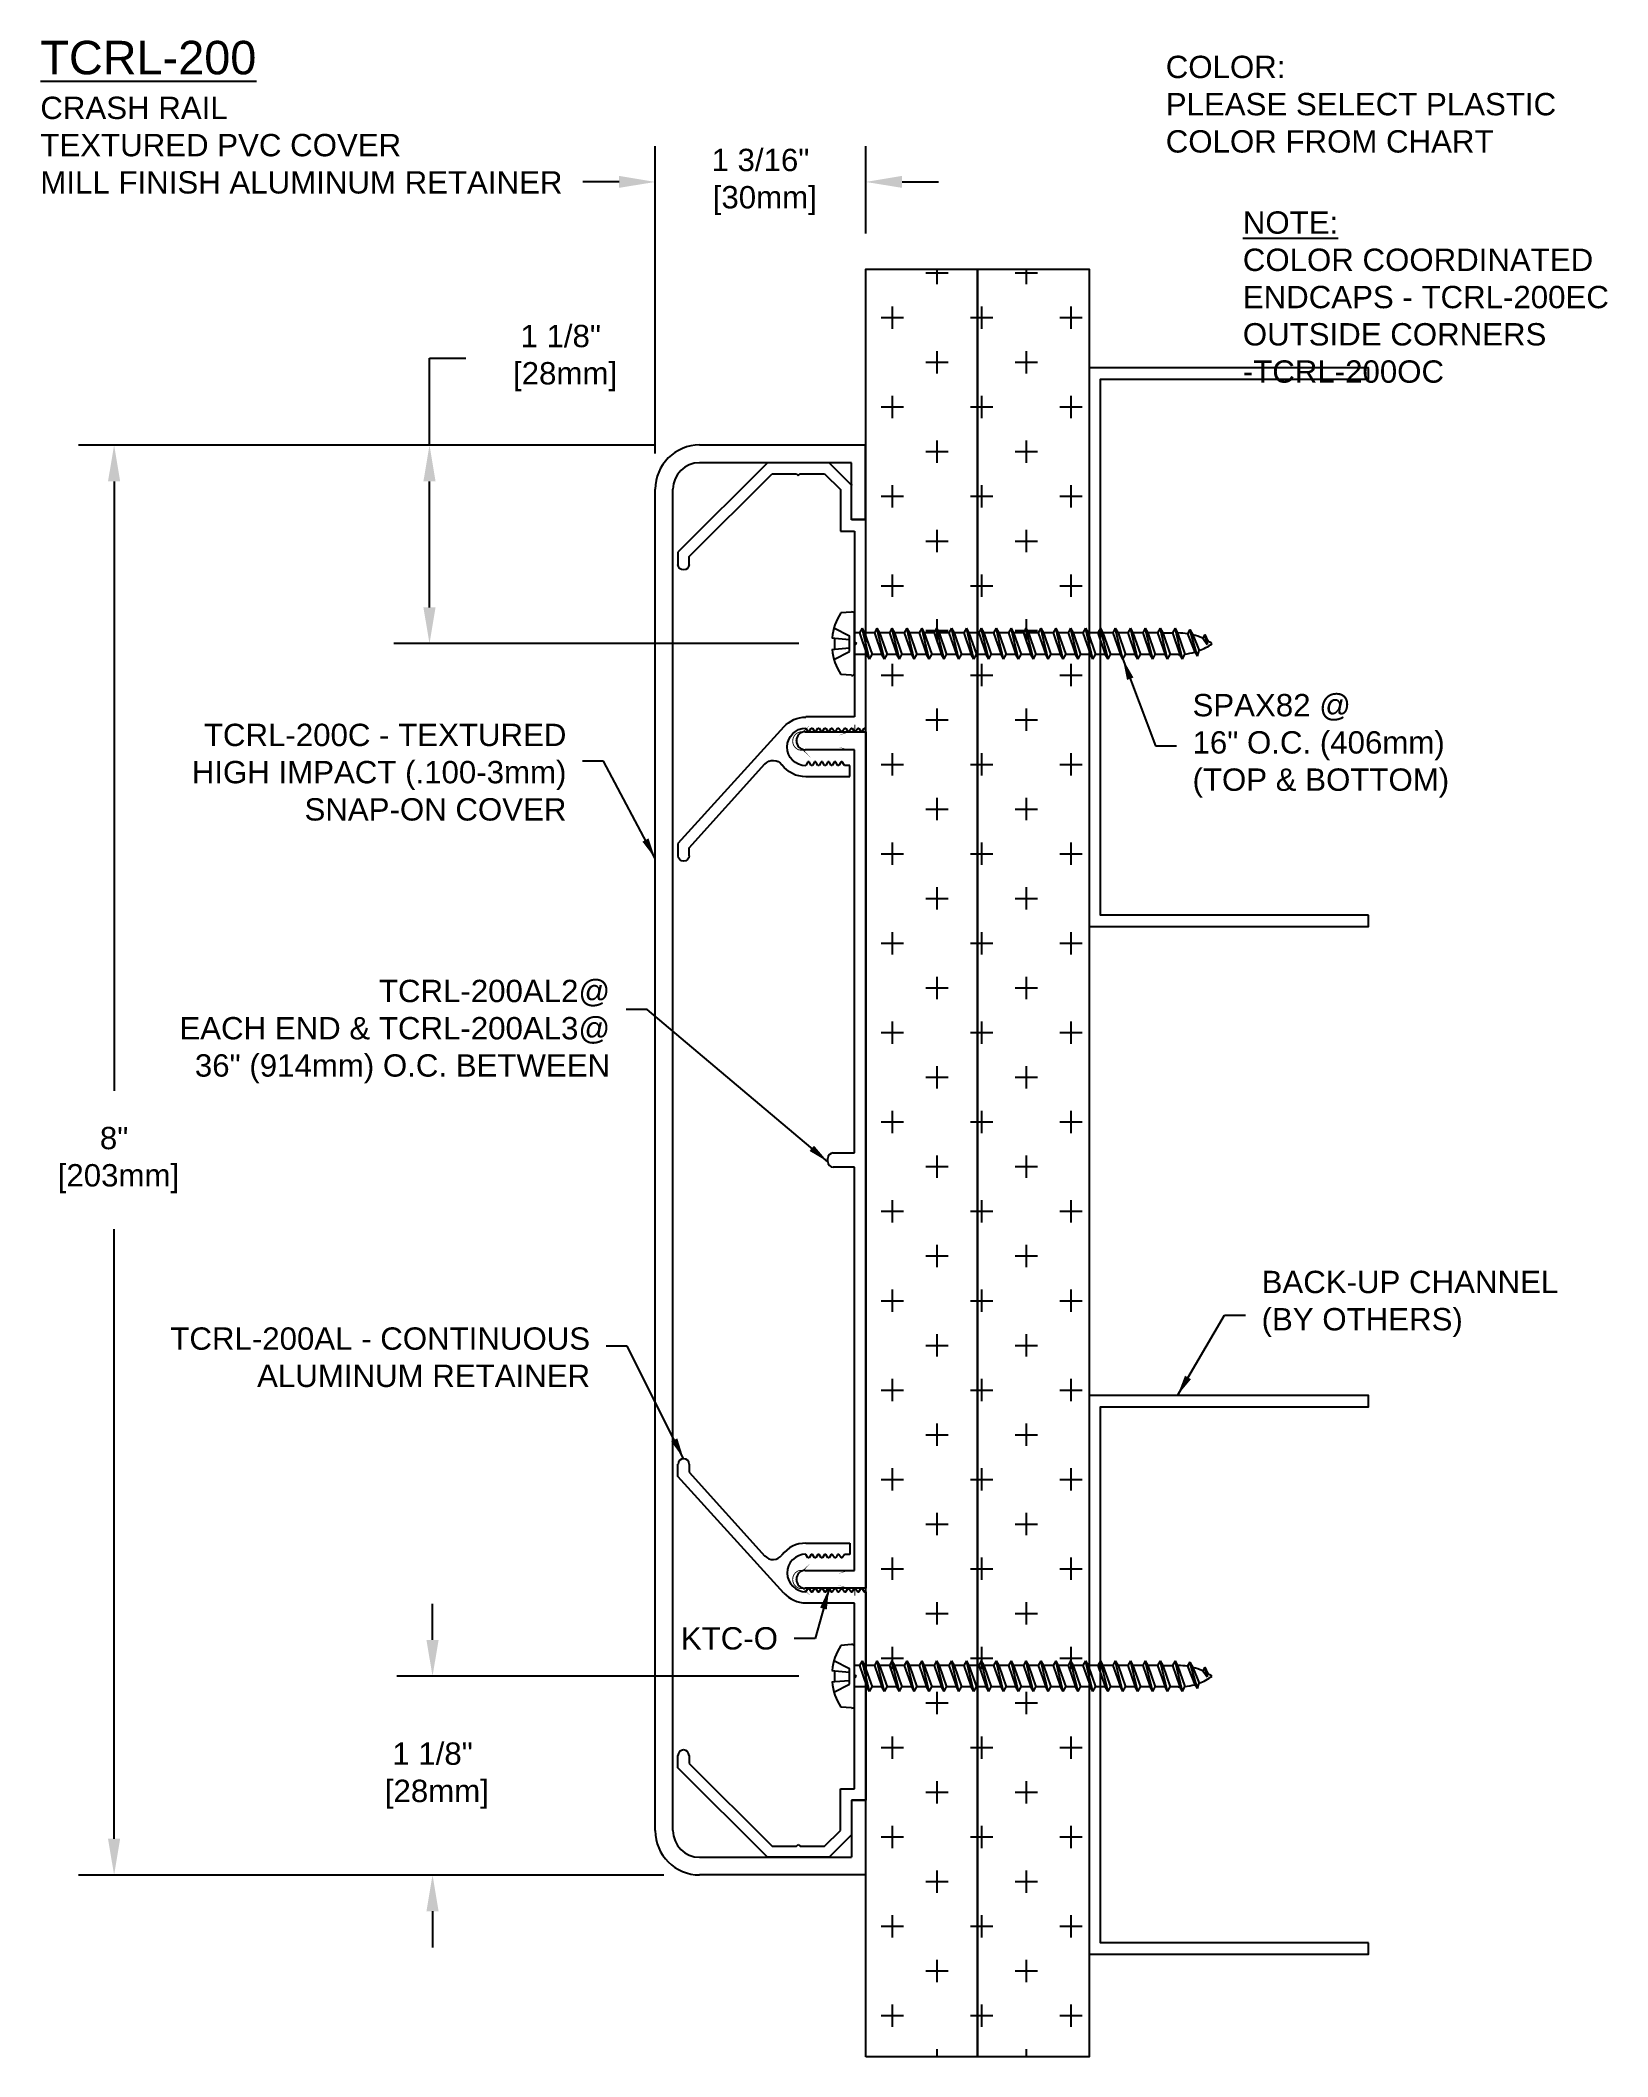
# Model space of a CAD drawing. Header units: inches. Extents: x 3 to 11.8, y 0 to 11.3.
import ezdxf

# ---------------------------------------------------------------- set-up
doc = ezdxf.new("R2010")
doc.units = ezdxf.units.IN
doc.header["$MEASUREMENT"] = 0
for name, color, linetype in [('Anchors', 4, 'Continuous'), ('Conditions', 1, 'Continuous'), ('Dimensions', 3, 'Continuous'), ('Metals', 7, 'Continuous'), ('Plastics', 31, 'Continuous'), ('Text', 2, 'Continuous')]:
    doc.layers.add(name, color=color, linetype=linetype)
doc.styles.add('Arial', font='arial.ttf', dxfattribs={"height": 0.125})
doc.dimstyles.new('Arial', dxfattribs={"dimtxt": 0.2, "dimasz": 0.203125, "dimexe": 0.2, "dimexo": 0.2, "dimgap": 0.203125, "dimtad": 0, "dimtih": 1, "dimtoh": 1, "dimdec": 4, "dimrnd": 0.0625, "dimzin": 0, "dimdsep": 46, "dimlunit": 4, "dimtxsty": 'Arial', "dimcen": 0.09, "dimadec": 0, "dimazin": 0, "dimtfac": 1, "dimtdec": 4, "dimtofl": 0, "dimtmove": 0, "dimatfit": 3, "dimfxl": 1, "dimfrac": 2, "dimtolj": 1, "dimtzin": 0, "dimarcsym": 0})
doc.dimstyles.get("Standard").update_dxf_attribs({"dimtxt": 0.1175, "dimasz": 0.1175, "dimexe": 0.1175, "dimexo": 0.125, "dimgap": 0.09, "dimtad": 0, "dimtih": 1, "dimtoh": 1, "dimdec": 4, "dimrnd": 0.0625, "dimzin": 0, "dimdsep": 46, "dimlunit": 4, "dimtxsty": 'Arial', "dimcen": 0.09, "dimadec": 0, "dimazin": 0, "dimtfac": 1, "dimtdec": 4, "dimtofl": 0, "dimtmove": 0, "dimatfit": 3, "dimfxl": 1, "dimfrac": 2, "dimtolj": 1, "dimtzin": 0, "dimarcsym": 0})

# ---------------------------------------------------------------- blocks, each defined once
blk = doc.blocks.new('Vbr405a')
for p, q in [((-2.396, 0), (-2.396, 0.3385)), ((-2.3465, 0.388), (-2.3455, 0.388)), ((-2.296, 0.3385), (-2.296, 0.062)), ((2.296, 0.062), (2.296, 0.3385)), ((2.3455, 0.388), (2.3465, 0.388)), ((2.396, 0.3385), (2.396, 0)), ((-0.04, 0.062), (-0.04, 0.182)), ((-0.01, 0.212), (0.01, 0.212)), ((0.04, 0.182), (0.04, 0.062)), ((2.396, 0), (-2.396, 0)), ((-2.296, 0.062), (-0.04, 0.062)), ((0.04, 0.062), (2.296, 0.062))]:
    blk.add_line(p, q)
for centre, radius, start, end in [((-2.3465, 0.3385), 0.0495, 90, 180), ((-2.3455, 0.3385), 0.0495, 360, 90), ((2.3455, 0.3385), 0.0495, 90, 180), ((2.3465, 0.3385), 0.0495, 0, 90), ((-0.01, 0.182), 0.03, 90, 180), ((0.01, 0.182), 0.03, 0, 90)]:
    blk.add_arc(centre, radius, start, end)
blk = doc.blocks.new('A$CB5')
at = {"const_width": 0.005}
for points in [[(0.041, 0.313, -0.804927), (0.143, 0.307, 0.586365)], [(0.041, 0.313), (0.041, 0.014, -0.414214), (0.031, 0.004), (0.003, 0.004)], [(0.143, 0.307), (0.141, 0.013, 0.4154), (0.151, 0.003), (0.183, 0.003)]]:
    blk.add_lwpolyline(points, format="xyb", dxfattribs=at)
for points in [[(0, 0.252, 0, 0.005, 0), (0.04, 0.291, 0.005, 0.005, 0)], [(0.183, 0.252, 0, 0.005, 0), (0.142, 0.294, 0.005, 0.005, 0)], [(0.06, 0.097, 0, 0.005, 0), (0.041, 0.041, 0.005, 0.005, 0)], [(0.122, 0.097, 0, 0.005, 0), (0.142, 0.041, 0.005, 0.005, 0)]]:
    blk.add_lwpolyline(points, format="xyseb")
blk = doc.blocks.new('tclip')
blk.add_blockref('A$CB5', (3.433, 2.823))
blk = doc.blocks.new('vbr401a')
for p, q in [((-0.902, 0.55), (-0.402, 1.05)), ((-0.402, 1.05), (-0.333, 1.05)), ((0.575, 0.459), (1.228, 1.05)), ((1.228, 1.05), (1.297, 1.05)), ((-0.377, 0.988), (-0.84, 0.524)), ((-0.333, 0.988), (-0.377, 0.988)), ((1.252, 0.988), (0.783, 0.564)), ((1.297, 0.988), (1.252, 0.988)), ((-0.902, 0.205), (-0.902, 0.55)), ((-0.84, 0.524), (-0.84, 0.387)), ((-0.84, 0.387), (-0.83, 0.378)), ((-0.83, 0.378), (-0.84, 0.367)), ((-0.84, 0.367), (-0.84, 0.231)), ((0.688, 0.44), (0.687, 0.44)), ((-0.84, 0.231), (-0.752, 0.142)), ((0.52, 0.062), (0.52, 0.335)), ((0.582, 0.335), (0.582, 0.335)), ((0.582, 0.335), (0.602, 0.323)), ((0.602, 0.316), (0.582, 0.305)), ((0.582, 0.305), (0.582, 0.298)), ((0.582, 0.298), (0.602, 0.286)), ((0.602, 0.279), (0.582, 0.268)), ((0.582, 0.268), (0.582, 0.261)), ((0.582, 0.261), (0.602, 0.249)), ((0.602, 0.242), (0.582, 0.231)), ((0.582, 0.231), (0.582, 0.224)), ((0.602, 0.323), (0.602, 0.316)), ((0.602, 0.286), (0.602, 0.279)), ((0.602, 0.249), (0.602, 0.242)), ((0.772, 0.323), (0.792, 0.335)), ((0.772, 0.316), (0.772, 0.323)), ((0.792, 0.305), (0.772, 0.316)), ((0.772, 0.286), (0.792, 0.298)), ((0.772, 0.279), (0.772, 0.286)), ((0.792, 0.268), (0.772, 0.279)), ((0.772, 0.249), (0.792, 0.261)), ((0.772, 0.242), (0.772, 0.249)), ((0.792, 0.231), (0.772, 0.242)), ((0.792, 0.335), (0.792, 0.335)), ((0.792, 0.298), (0.792, 0.305)), ((0.792, 0.261), (0.792, 0.268)), ((0.792, 0.224), (0.792, 0.231)), ((0.854, 0.335), (0.854, 0.089)), ((-0.777, 0.08), (-0.902, 0.205)), ((-0.752, 0.142), (-0.52, 0.142)), ((-0.52, 0.142), (-0.52, 0.062)), ((0.582, 0.224), (0.602, 0.212)), ((0.602, 0.205), (0.582, 0.194)), ((0.582, 0.194), (0.582, 0.187)), ((0.582, 0.187), (0.602, 0.175)), ((0.602, 0.168), (0.582, 0.157)), ((0.582, 0.157), (0.582, 0.15)), ((0.582, 0.15), (0.602, 0.138)), ((0.602, 0.131), (0.582, 0.119)), ((0.582, 0.119), (0.582, 0.112)), ((0.602, 0.212), (0.602, 0.205)), ((0.602, 0.175), (0.602, 0.168)), ((0.602, 0.138), (0.602, 0.131)), ((0.772, 0.212), (0.792, 0.224)), ((0.772, 0.205), (0.772, 0.212)), ((0.792, 0.194), (0.772, 0.205)), ((0.772, 0.175), (0.792, 0.187)), ((0.772, 0.168), (0.772, 0.175)), ((0.792, 0.157), (0.772, 0.168)), ((0.772, 0.138), (0.792, 0.15)), ((0.772, 0.131), (0.772, 0.138)), ((0.792, 0.119), (0.772, 0.131)), ((0.792, 0.187), (0.792, 0.194)), ((0.792, 0.15), (0.792, 0.157)), ((0.792, 0.089), (0.792, 0.119)), ((-0.582, 0.08), (-0.777, 0.08)), ((-0.582, 0), (-0.582, 0.08)), ((0.582, 0), (-0.582, 0)), ((-0.52, 0.062), (0.1, 0.062)), ((0.1, 0.062), (0.11, 0.052)), ((0.11, 0.052), (0.12, 0.062)), ((0.12, 0.062), (0.52, 0.062)), ((0.582, 0.112), (0.602, 0.101)), ((0.602, 0.094), (0.582, 0.082)), ((0.582, 0.082), (0.582, 0.075)), ((0.582, 0.075), (0.602, 0.064)), ((0.602, 0.057), (0.582, 0.045)), ((0.582, 0.045), (0.582, 0.038)), ((0.582, 0.038), (0.602, 0.027)), ((0.602, 0.02), (0.582, 0.008)), ((0.582, 0.008), (0.582, 0)), ((0.602, 0.101), (0.602, 0.094)), ((0.602, 0.064), (0.602, 0.057)), ((0.602, 0.027), (0.602, 0.02)), ((0.854, 0.089), (0.792, 0.089))]:
    blk.add_line(p, q)
for centre, radius, start, end in [((-0.333, 1.019), 0.031, 0, 90), ((-0.333, 1.019), 0.031, 270, 360), ((1.297, 1.019), 0.0305, 0, 90), ((1.297, 1.018), 0.0305, 270, 360), ((0.825, 0.518), 0.062, 132.1612, 233.0518), ((0.687, 0.335), 0.166, 132.1612, 180), ((0.688, 0.335), 0.167, 0, 53.0518), ((0.687, 0.335), 0.104, 90, 180), ((0.688, 0.335), 0.105, 0, 90)]:
    blk.add_arc(centre, radius, start, end)
blk = doc.blocks.new('vb403')
for p, q in [((-0.849, 0.416), (0.079, 0.416)), ((0.079, 0), (0.079, 0.416)), ((0, 0.317), (-0.849, 0.317)), ((0, 0), (0, 0.317)), ((-1.097, -7.336), (-1.097, 0.168)), ((-0.998, -7.336), (-0.998, 0.168)), ((0.079, 0), (0, 0)), ((0.079, -7.168), (0, -7.168)), ((0, -7.168), (0, -7.485)), ((0.079, -7.168), (0.079, -7.584)), ((-0.849, -7.485), (0, -7.485)), ((0.079, -7.584), (-0.849, -7.584))]:
    blk.add_line(p, q)
for centre, radius, start, end in [((-0.849, 0.168), 0.248, 90, 180), ((-0.849, 0.168), 0.149, 90, 180), ((-0.849, -7.336), 0.248, 180, 270), ((-0.849, -7.336), 0.149, 180, 270)]:
    blk.add_arc(centre, radius, start, end)
for p in [(0.079, 0.416), (0, 0.193), (0, 0.193), (0, 0.193), (0.079, 0), (0.079, 0), (0.079, 0), (0.079, 0), (0.079, 0), (0.079, -7.168), (0.079, -7.168), (0.079, -7.168), (0.079, -7.168), (0.079, -7.168), (0, -7.361), (0, -7.361), (0, -7.361)]:
    blk.add_point(p)
blk = doc.blocks.new('*D6')
at = {"layer": 'Defpoints', "color": 0}
for p in [(6.688, 9.037), (5.224, 7.926), (7.49, 7.926)]:
    blk.add_point(p, dxfattribs=at)
at = {"layer": 'Dimensions', "color": 0, "lineweight": -2}
for p, q in [((5.224, 9.037), (5.224, 9.524)), ((5.224, 9.524), (5.427, 9.524)), ((6.488, 9.037), (5.024, 9.037)), ((5.224, 8.129), (5.224, 8.834)), ((7.29, 7.926), (5.024, 7.926))]:
    blk.add_line(p, q, dxfattribs=at)
at = {"layer": 'Dimensions', "color": 0}
for points in [[(5.19, 8.834), (5.258, 8.834), (5.224, 9.037)], [(5.19, 8.129), (5.258, 8.129), (5.224, 7.926)]]:
    blk.add_solid(points, dxfattribs=at)
at = {"layer": 'Dimensions', "color": 0, "insert": (5.958, 9.524), "char_height": 0.125, "attachment_point": 5, "style": 'Arial'}
blk.add_mtext('\\A1;1 1/8"\\P [28mm]', dxfattribs=at)
blk = doc.blocks.new('*D7')
at = {"layer": 'Defpoints', "color": 0}
for p in [(5.241, 2.149), (7.49, 2.149), (6.735, 1.037)]:
    blk.add_point(p, dxfattribs=at)
at = {"layer": 'Dimensions', "color": 0, "lineweight": -2}
for p, q in [((5.241, 2.352), (5.241, 2.555)), ((7.29, 2.149), (5.041, 2.149)), ((6.535, 1.037), (5.041, 1.037)), ((5.241, 0.834), (5.241, 0.631))]:
    blk.add_line(p, q, dxfattribs=at)
at = {"layer": 'Dimensions', "color": 0}
for points in [[(5.207, 2.352), (5.275, 2.352), (5.241, 2.149)], [(5.207, 0.834), (5.275, 0.834), (5.241, 1.037)]]:
    blk.add_solid(points, dxfattribs=at)
at = {"layer": 'Dimensions', "color": 0, "insert": (5.241, 1.593), "char_height": 0.125, "attachment_point": 5, "style": 'Arial'}
blk.add_mtext('\\A1;1 1/8"\\P [28mm]', dxfattribs=at)
blk = doc.blocks.new('*D8')
at = {"layer": 'Defpoints', "color": 0}
for p in [(6.688, 9.037), (3.46, 1.037), (6.735, 1.037)]:
    blk.add_point(p, dxfattribs=at)
at = {"layer": 'Dimensions', "color": 0, "lineweight": -2}
for p, q in [((6.488, 9.037), (3.26, 9.037)), ((3.46, 8.834), (3.46, 5.425)), ((3.46, 1.24), (3.46, 4.65)), ((6.535, 1.037), (3.26, 1.037))]:
    blk.add_line(p, q, dxfattribs=at)
at = {"layer": 'Dimensions', "color": 0}
for points in [[(3.426, 8.834), (3.494, 8.834), (3.46, 9.037)], [(3.426, 1.24), (3.494, 1.24), (3.46, 1.037)]]:
    blk.add_solid(points, dxfattribs=at)
at = {"layer": 'Dimensions', "color": 0, "insert": (3.46, 5.037), "char_height": 0.125, "attachment_point": 5, "style": 'Arial'}
blk.add_mtext('\\A1;8"\\P [203mm]', dxfattribs=at)
blk = doc.blocks.new('*D9')
at = {"layer": 'Defpoints', "color": 0}
for p in [(7.664, 10.509), (7.664, 10.021), (6.487, 8.79)]:
    blk.add_point(p, dxfattribs=at)
at = {"layer": 'Dimensions', "color": 0, "lineweight": -2}
for p, q in [((6.487, 8.99), (6.487, 10.709)), ((7.664, 10.221), (7.664, 10.709)), ((6.284, 10.509), (6.081, 10.509)), ((7.867, 10.509), (8.07, 10.509))]:
    blk.add_line(p, q, dxfattribs=at)
at = {"layer": 'Dimensions', "color": 0}
for points in [[(6.284, 10.543), (6.284, 10.476), (6.487, 10.509)], [(7.867, 10.543), (7.867, 10.476), (7.664, 10.509)]]:
    blk.add_solid(points, dxfattribs=at)
at = {"layer": 'Dimensions', "color": 0, "insert": (7.075, 10.509), "char_height": 0.125, "attachment_point": 5, "style": 'Arial'}
blk.add_mtext('\\A1;1 3/16"\\P [30mm]', dxfattribs=at)
blk = doc.blocks.new('SPAX102')
for p, q in [((-0.089, 0.116), (-0.044, 0.028)), ((-0.032, 0.127), (-0.03, 0.111)), ((0.032, 0.127), (0.03, 0.111)), ((0.089, 0.116), (0.044, 0.028)), ((-0.177, 0.017), (-0.172, 0.077)), ((-0.162, 0), (0.162, 0)), ((-0.06, -0.069), (-0.06, 0)), ((-0.044, 0.028), (0.044, 0.028)), ((-0.03, 0.111), (-0.023, 0.028)), ((-0.03, 0.111), (0.03, 0.111)), ((0.03, 0.111), (0.023, 0.028)), ((0.06, -0.027), (0.06, 0)), ((0.177, 0.017), (0.172, 0.077)), ((-0.086, -0.083), (0.086, -0.042)), ((-0.086, -0.083), (-0.06, -0.069)), ((-0.086, -0.083), (-0.06, -0.098)), ((0.06, -0.027), (-0.06, -0.069)), ((0.06, -0.056), (-0.06, -0.098)), ((-0.06, -0.152), (-0.06, -0.098)), ((0.06, -0.111), (-0.06, -0.152)), ((0.086, -0.042), (0.06, -0.027)), ((0.086, -0.042), (0.06, -0.056)), ((0.06, -0.111), (0.06, -0.056)), ((0.086, -0.125), (0.06, -0.111)), ((-0.086, -0.167), (0.086, -0.125)), ((-0.086, -0.167), (-0.06, -0.152)), ((-0.086, -0.167), (-0.06, -0.181)), ((-0.086, -0.25), (0.086, -0.208)), ((0.06, -0.139), (-0.06, -0.181)), ((-0.06, -0.236), (-0.06, -0.181)), ((0.06, -0.194), (-0.06, -0.236)), ((0.06, -0.223), (-0.06, -0.264)), ((0.086, -0.125), (0.06, -0.139)), ((0.06, -0.194), (0.06, -0.139)), ((0.086, -0.208), (0.06, -0.194)), ((0.086, -0.208), (0.06, -0.223)), ((0.06, -0.277), (0.06, -0.223)), ((-0.086, -0.25), (-0.06, -0.236)), ((-0.086, -0.25), (-0.06, -0.264)), ((-0.086, -0.333), (0.086, -0.292)), ((-0.086, -0.333), (-0.06, -0.319)), ((-0.086, -0.333), (-0.06, -0.348)), ((-0.06, -0.319), (-0.06, -0.264)), ((0.06, -0.277), (-0.06, -0.319)), ((0.06, -0.306), (-0.06, -0.348)), ((0.086, -0.292), (0.06, -0.277)), ((0.086, -0.292), (0.06, -0.306)), ((0.06, -0.361), (0.06, -0.306)), ((-0.086, -0.417), (0.086, -0.375)), ((-0.086, -0.417), (-0.06, -0.402)), ((-0.086, -0.417), (-0.06, -0.431)), ((-0.06, -0.402), (-0.06, -0.348)), ((0.06, -0.361), (-0.06, -0.402)), ((0.06, -0.389), (-0.06, -0.431)), ((-0.06, -0.486), (-0.06, -0.431)), ((0.06, -0.444), (-0.06, -0.486)), ((0.086, -0.375), (0.06, -0.361)), ((0.086, -0.375), (0.06, -0.389)), ((0.06, -0.444), (0.06, -0.389)), ((0.086, -0.458), (0.06, -0.444)), ((-0.086, -0.5), (0.086, -0.458)), ((-0.086, -0.5), (-0.06, -0.486)), ((-0.086, -0.5), (-0.06, -0.514)), ((-0.086, -0.583), (0.086, -0.542)), ((0.06, -0.473), (-0.06, -0.514)), ((-0.06, -0.569), (-0.06, -0.514)), ((0.06, -0.527), (-0.06, -0.569)), ((0.06, -0.556), (-0.06, -0.598)), ((0.086, -0.458), (0.06, -0.473)), ((0.06, -0.527), (0.06, -0.473)), ((0.086, -0.542), (0.06, -0.527)), ((0.086, -0.542), (0.06, -0.556)), ((0.06, -0.611), (0.06, -0.556)), ((-0.086, -0.583), (-0.06, -0.569)), ((-0.086, -0.583), (-0.06, -0.598)), ((-0.086, -0.667), (0.086, -0.625)), ((-0.086, -0.667), (-0.06, -0.652)), ((-0.086, -0.667), (-0.06, -0.681)), ((-0.06, -0.652), (-0.06, -0.598)), ((0.06, -0.611), (-0.06, -0.652)), ((0.06, -0.639), (-0.06, -0.681)), ((0.086, -0.625), (0.06, -0.611)), ((0.086, -0.625), (0.06, -0.639)), ((0.06, -0.694), (0.06, -0.639)), ((-0.086, -0.75), (0.086, -0.708)), ((-0.086, -0.75), (-0.06, -0.736)), ((-0.086, -0.75), (-0.06, -0.764)), ((-0.06, -0.736), (-0.06, -0.681)), ((0.06, -0.694), (-0.06, -0.736)), ((0.06, -0.723), (-0.06, -0.764)), ((-0.06, -0.819), (-0.06, -0.764)), ((0.06, -0.777), (-0.06, -0.819)), ((0.086, -0.708), (0.06, -0.694)), ((0.086, -0.708), (0.06, -0.723)), ((0.06, -0.777), (0.06, -0.723)), ((0.086, -0.792), (0.06, -0.777)), ((-0.086, -0.833), (0.086, -0.792)), ((-0.086, -0.833), (-0.06, -0.819)), ((-0.086, -0.833), (-0.06, -0.848)), ((-0.086, -0.917), (0.086, -0.875)), ((-0.086, -0.917), (-0.06, -0.902)), ((0.06, -0.806), (-0.06, -0.848)), ((-0.06, -0.902), (-0.06, -0.848)), ((0.06, -0.861), (-0.06, -0.902)), ((0.06, -0.889), (-0.06, -0.931)), ((0.086, -0.792), (0.06, -0.806)), ((0.06, -0.861), (0.06, -0.806)), ((0.086, -0.875), (0.06, -0.861)), ((0.086, -0.875), (0.06, -0.889)), ((0.06, -0.944), (0.06, -0.889)), ((-0.086, -0.917), (-0.06, -0.931)), ((-0.086, -1), (0.086, -0.958)), ((-0.086, -1), (-0.06, -0.986)), ((-0.086, -1), (-0.06, -1.014)), ((-0.06, -0.986), (-0.06, -0.931)), ((0.06, -0.944), (-0.06, -0.986)), ((0.06, -0.973), (-0.06, -1.014)), ((-0.06, -1.069), (-0.06, -1.014)), ((0.086, -0.958), (0.06, -0.944)), ((0.086, -0.958), (0.06, -0.973)), ((0.06, -1.027), (0.06, -0.973)), ((-0.086, -1.083), (0.086, -1.042)), ((-0.086, -1.083), (-0.06, -1.069)), ((-0.086, -1.083), (-0.06, -1.098)), ((-0.086, -1.167), (0.086, -1.125)), ((0.06, -1.027), (-0.06, -1.069)), ((0.06, -1.056), (-0.06, -1.098)), ((-0.06, -1.152), (-0.06, -1.098)), ((0.06, -1.111), (-0.06, -1.152)), ((0.086, -1.042), (0.06, -1.027)), ((0.086, -1.042), (0.06, -1.056)), ((0.06, -1.111), (0.06, -1.056)), ((0.086, -1.125), (0.06, -1.111)), ((0.086, -1.125), (0.06, -1.139)), ((-0.086, -1.167), (-0.06, -1.152)), ((-0.086, -1.167), (-0.06, -1.181)), ((-0.086, -1.25), (0.086, -1.208)), ((-0.086, -1.25), (-0.06, -1.236)), ((0.06, -1.139), (-0.06, -1.181)), ((-0.06, -1.236), (-0.06, -1.181)), ((0.06, -1.194), (-0.06, -1.236)), ((0.06, -1.223), (-0.06, -1.264)), ((0.06, -1.194), (0.06, -1.139)), ((0.086, -1.208), (0.06, -1.194)), ((0.086, -1.208), (0.06, -1.223)), ((0.06, -1.277), (0.06, -1.223)), ((-0.086, -1.25), (-0.06, -1.264)), ((-0.086, -1.333), (0.086, -1.292)), ((-0.086, -1.333), (-0.06, -1.319)), ((-0.086, -1.333), (-0.06, -1.348)), ((-0.06, -1.319), (-0.06, -1.264)), ((0.06, -1.277), (-0.06, -1.319)), ((0.06, -1.306), (-0.06, -1.348)), ((-0.06, -1.402), (-0.06, -1.348)), ((0.086, -1.292), (0.06, -1.277)), ((0.086, -1.292), (0.06, -1.306)), ((0.06, -1.361), (0.06, -1.306)), ((-0.086, -1.417), (0.086, -1.375)), ((-0.086, -1.417), (-0.06, -1.402)), ((-0.086, -1.417), (-0.06, -1.431)), ((-0.086, -1.5), (0.086, -1.458)), ((0.06, -1.361), (-0.06, -1.402)), ((0.06, -1.389), (-0.06, -1.431)), ((-0.06, -1.486), (-0.06, -1.431)), ((0.06, -1.444), (-0.06, -1.486)), ((0.086, -1.375), (0.06, -1.361)), ((0.086, -1.375), (0.06, -1.389)), ((0.06, -1.444), (0.06, -1.389)), ((0.086, -1.458), (0.06, -1.444)), ((0.086, -1.458), (0.06, -1.473)), ((-0.086, -1.5), (-0.06, -1.486)), ((-0.086, -1.5), (-0.06, -1.514)), ((-0.086, -1.583), (0.086, -1.542)), ((-0.086, -1.583), (-0.06, -1.569)), ((0.06, -1.473), (-0.06, -1.514)), ((-0.06, -1.569), (-0.06, -1.514)), ((0.06, -1.527), (-0.06, -1.569)), ((0.06, -1.556), (-0.06, -1.598)), ((0.06, -1.527), (0.06, -1.473)), ((0.086, -1.542), (0.06, -1.527)), ((0.086, -1.542), (0.06, -1.556)), ((0.06, -1.611), (0.06, -1.556)), ((-0.086, -1.583), (-0.06, -1.598)), ((-0.086, -1.667), (0.086, -1.625)), ((-0.086, -1.667), (-0.06, -1.652)), ((-0.086, -1.667), (-0.06, -1.681)), ((-0.06, -1.652), (-0.06, -1.598)), ((0.06, -1.611), (-0.06, -1.652)), ((0.06, -1.639), (-0.06, -1.681)), ((-0.06, -1.736), (-0.06, -1.681)), ((0.086, -1.625), (0.06, -1.611)), ((0.086, -1.625), (0.06, -1.639)), ((0.06, -1.694), (0.06, -1.639)), ((-0.086, -1.75), (0.086, -1.708)), ((-0.086, -1.75), (-0.06, -1.736)), ((-0.086, -1.75), (-0.06, -1.764)), ((-0.086, -1.833), (0.086, -1.792)), ((0.06, -1.694), (-0.06, -1.736)), ((0.06, -1.723), (-0.06, -1.764)), ((-0.06, -1.81), (-0.06, -1.764)), ((0.06, -1.777), (-0.06, -1.819)), ((0.086, -1.708), (0.06, -1.694)), ((0.086, -1.708), (0.06, -1.723)), ((0.06, -1.723), (0.06, -1.777)), ((0.086, -1.792), (0.06, -1.777)), ((0.086, -1.792), (0.06, -1.806)), ((-0.086, -1.833), (-0.06, -1.819)), ((-0.086, -1.833), (-0.058, -1.847)), ((-0.069, -1.917), (0.079, -1.875)), ((-0.069, -1.917), (-0.047, -1.902)), ((-0.069, -1.917), (-0.039, -1.926)), ((0.06, -1.806), (-0.058, -1.847)), ((0.056, -1.862), (-0.047, -1.902)), ((0.05, -1.892), (-0.039, -1.926)), ((0.079, -1.875), (0.05, -1.892)), ((0.079, -1.875), (0.056, -1.862)), ((0.06, -1.806), (0.06, -1.81)), ((0.03, -1.947), (-0.004, -1.972)), ((-0.004, -1.972), (0.051, -1.958)), ((0.017, -1.973), (-0.004, -1.972)), ((0.051, -1.958), (0.017, -1.973)), ((0.051, -1.958), (0.03, -1.947))]:
    blk.add_line(p, q)
for centre, radius, start, end in [((0, -0.185), 0.313, 95.8447, 123.323), ((0, -0.185), 0.313, 56.677, 84.1553), ((-0.162, 0.016), 0.016, 175, 270), ((0.162, 0.016), 0.016, 270, 5), ((0.27, -1.81), 0.33, 180, 181.4809), ((0.27, -1.81), 0.33, 186.3809, 196.1333), ((-0.27, -1.81), 0.33, 335.5566, 345.5871), ((-0.27, -1.81), 0.33, 350.9871, 0), ((0.27, -1.81), 0.33, 200.6129, 215.118), ((-0.27, -1.81), 0.33, 324.882, 330.5326)]:
    blk.add_arc(centre, radius, start, end)

msp = doc.modelspace()

# ---------------------------------------------------------------- hatches: boundary and pattern name
at = {"layer": 'Conditions'}
h = msp.add_hatch(dxfattribs=at)
h.set_pattern_fill('CROSS', color=256, style=0)
h.paths.add_polyline_path([(8.91392, 10.02067), (8.28892, 10.02067), (8.28892, 0.02067), (8.91392, 0.02067)])
h.paths.add_polyline_path([(8.28892, 10.02067), (7.66392, 10.02067), (7.66392, 0.02067), (8.28892, 0.02067)])

# ---------------------------------------------------------------- linework, layer by layer
for points in [[(7.66392, 0.02067), (7.66392, 10.02067), (8.28892, 10.02067), (8.28892, 0.02067), (7.66392, 0.02067)], [(8.28892, 0.02067), (8.28892, 10.02067), (8.91392, 10.02067), (8.91392, 0.02067), (8.28892, 0.02067)]]:
    msp.add_lwpolyline(points, dxfattribs=at)
for points in [[(10.47642, 6.40623), (8.97642, 6.40623), (8.97642, 9.40623), (10.47642, 9.40623), (10.47642, 9.46873), (8.91392, 9.46873), (8.91392, 6.34373), (10.47642, 6.34373)], [(10.47642, 0.65686), (8.97642, 0.65686), (8.97642, 3.65686), (10.47642, 3.65686), (10.47642, 3.71936), (8.91392, 3.71936), (8.91392, 0.59436), (10.47642, 0.59436)]]:
    msp.add_lwpolyline(points, close=True, dxfattribs=at)

# ---------------------------------------------------------------- block references
at = {"layer": 'Anchors', "rotation": 90}
for name, p in [('SPAX102', (7.60192, 7.92579)), ('tclip', (10.42958, 3.85651)), ('SPAX102', (7.60192, 2.14886))]:
    msp.add_blockref(name, p, dxfattribs=at)
at = {"layer": 'Anchors', "xscale": -1, "rotation": 90}
msp.add_blockref('tclip', (10.42958, 6.21506), dxfattribs=at)
at = {"layer": 'Metals', "xscale": -1, "rotation": 90}
msp.add_blockref('vbr401a', (7.66392, 8.03604), dxfattribs=at)
at = {"layer": 'Metals', "rotation": 90}
for name, p in [('Vbr405a', (7.66392, 5.03686)), ('vbr401a', (7.66392, 2.03861))]:
    msp.add_blockref(name, p, dxfattribs=at)
at = {"layer": 'Plastics'}
msp.add_blockref('vb403', (7.58392, 8.62136), dxfattribs=at)

# ---------------------------------------------------------------- texts
at = {"layer": 'Text', "attachment_point": 1, "style": 'Arial'}
for s, insert, char_height, width in [('{\\LTCRL-200\\P}{\\H0.12500625;CRASH RAIL\\PTEXTURED PVC COVER\\PMILL FINISH ALUMINUM RETAINER}', (3.04748, 11.29855), 0.1875, 4.5), ('COLOR:{\\L                         \\P}PLEASE SELECT PLASTIC\\PCOLOR FROM CHART', (9.34198, 11.21516), 0.125, 3.4375), ('{\\LNOTE:\\P}COLOR COORDINATED\\PENDCAPS - TCRL-200EC\\POUTSIDE CORNERS -TCRL-200OC', (9.77294, 10.34434), 0.125, 2.4375)]:
    msp.add_mtext(s, dxfattribs=dict(at, insert=insert, char_height=char_height, width=width))
at = {"layer": 'Text', "char_height": 0.125, "style": 'Arial'}
for s, insert, attachment_point in [('SPAX82 @\\P16" O.C. (406mm)\\P(TOP & BOTTOM)', (9.49161, 7.35477), 4), ('TCRL-200C - TEXTURED\\PHIGH IMPACT (.100-3mm)\\PSNAP-ON COVER ', (5.98985, 7.20627), 6), (' TCRL-200AL2@\\PEACH END & TCRL-200AL3@\\P36" (914mm) O.C. BETWEEN', (6.23428, 5.75573), 6), ('\\A1;BACK-UP CHANNEL\\P(BY OTHERS)', (9.87804, 4.23193), 4), ('TCRL-200AL - CONTINUOUS\\PALUMINUM RETAINER', (6.1224, 3.93308), 6), ('KTC-O', (7.17298, 2.29681), 9)]:
    msp.add_mtext(s, dxfattribs=dict(at, insert=insert, attachment_point=attachment_point))

# ---------------------------------------------------------------- dimensions: what is measured, and where the dimension line sits
at = {"layer": 'Dimensions'}
dim = msp.add_linear_dim(base=(7.6639172, 10.5094145), p1=(6.4870669, 8.7897288), p2=(7.6639172, 10.0206725), dimstyle='Arial', override={"dimdec": 4, "dimpost": '\\X'}, dxfattribs=at)
dim.commit()
dim.dimension.update_dxf_attribs({"geometry": '*D9', "text_midpoint": (7.075492, 10.5094145), "dimtype": 160})
for base, p1, p2, picture, middle in [((5.22394, 7.92579), (6.68849, 9.03732), (7.49046, 7.92579), '*D6', (5.95821, 9.52428)), ((3.45965, 1.03732), (6.68849, 9.03732), (6.73466, 1.03732), '*D8', (3.45965, 5.03732)), ((5.24086, 2.14886), (6.73466, 1.03732), (7.49046, 2.14886), '*D7', (5.24086, 1.59309))]:
    dim = msp.add_linear_dim(base=base, p1=p1, p2=p2, angle=90, dimstyle='Arial', override={"dimpost": '\\X'}, dxfattribs=at)
    dim.commit()
    dim.dimension.update_dxf_attribs({"geometry": picture, "text_midpoint": middle, "dimtype": 160})

# ---------------------------------------------------------------- leaders
at = {"layer": 'Text', "annotation_type": 0, "has_hookline": 1}
for points, hookline_direction, text_width in [([(9.10192, 7.83979), (9.28411, 7.35477), (9.40161, 7.35477)], 0, 1.41883), ([(6.48707, 6.7238), (6.19735, 7.26877), (6.07985, 7.26877)], 1, 2.07538), ([(7.45192, 5.02686), (6.44178, 5.87966), (6.32428, 5.87966)], 1, 2.38924), ([(9.40682, 3.71936), (9.67054, 4.16943), (9.78804, 4.16943)], 0, 1.64026), ([(6.64542, 3.36636), (6.3299, 3.99558), (6.2124, 3.99558)], 1, 2.33492), ([(7.45894, 2.64053), (7.38048, 2.35931), (7.26298, 2.35931)], 1, 0.5226)]:
    msp.add_leader(points, dimstyle='Standard', override={"dimgap": 0.09, "dimtad": 0}, dxfattribs=dict(at, hookline_direction=hookline_direction, text_width=text_width))

doc.saveas('drawing.dxf')
